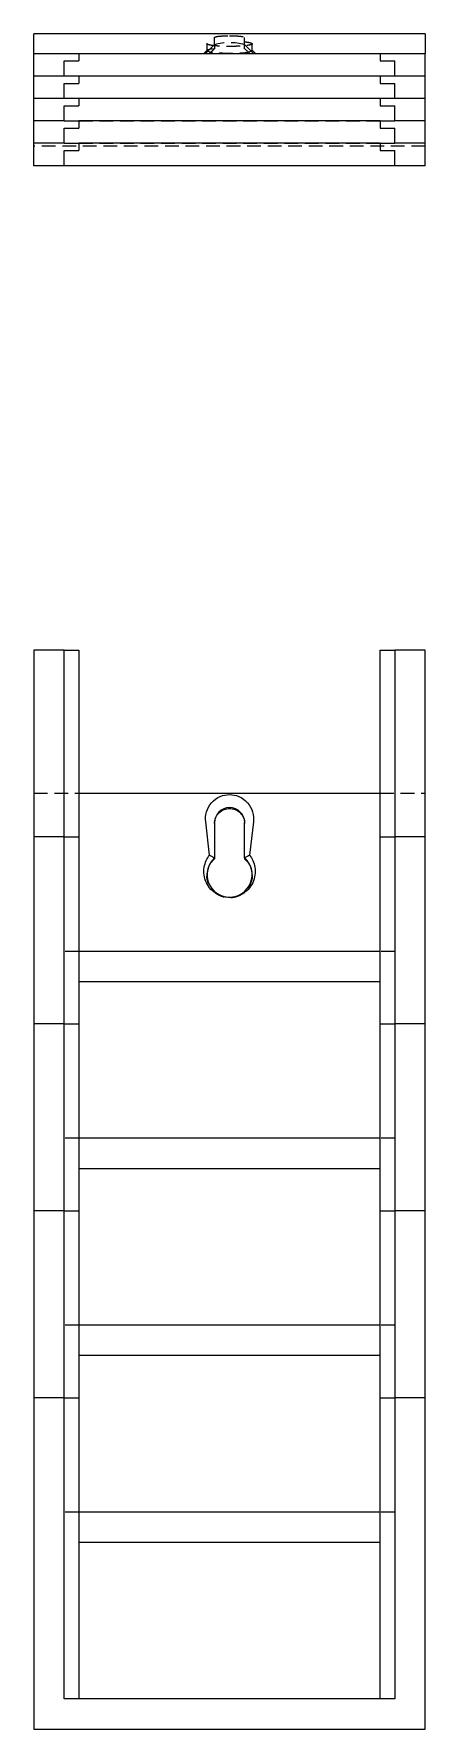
# Model space of a CAD drawing. Header units: millimetres. Extents: x 65 to 229, y 7 to 164.
# Drawn here: x 64.9 to 101.1, y 7 to 164.1 of the extents above.
import ezdxf

# ---------------------------------------------------------------- set-up
doc = ezdxf.new("R2010")
doc.units = ezdxf.units.MM
doc.linetypes.add('HIDDEN', pattern=[1.905, 1.27, -0.635])

msp = doc.modelspace()

# ---------------------------------------------------------------- linework, layer by layer
at = {"color": 7, "linetype": 'Continuous', "lineweight": 25}
for p, q in [((101.15, 164.11), (64.85, 164.11)), ((64.85, 162.3), (64.85, 164.11)), ((101.15, 164.11), (101.15, 162.3)), ((64.85, 162.3), (69.04, 162.3)), ((64.85, 160.2), (64.85, 162.3)), ((69.04, 162.3), (69.04, 161.6)), ((69.04, 162.3), (96.97, 162.3)), ((96.97, 162.3), (96.97, 161.6)), ((96.97, 162.3), (101.15, 162.3)), ((101.15, 160.2), (101.15, 162.3)), ((67.65, 161.6), (69.04, 161.6)), ((67.65, 160.2), (67.65, 161.6)), ((96.97, 161.6), (98.35, 161.6)), ((98.35, 160.2), (98.35, 161.6)), ((67.65, 160.2), (64.85, 160.2)), ((64.85, 158.13), (64.85, 160.2)), ((67.65, 160.22), (69.04, 160.22)), ((67.65, 159.52), (69.04, 159.52)), ((67.65, 158.13), (67.65, 159.52)), ((69.04, 160.22), (69.04, 159.52)), ((96.97, 160.2), (69.04, 160.2)), ((96.97, 160.22), (96.97, 159.52)), ((96.97, 160.22), (98.35, 160.22)), ((96.97, 159.52), (98.35, 159.52)), ((101.15, 160.2), (98.35, 160.2)), ((98.35, 158.13), (98.35, 159.52)), ((101.15, 158.13), (101.15, 160.2)), ((67.65, 158.13), (64.85, 158.13)), ((64.85, 156.05), (64.85, 158.13)), ((67.65, 158.14), (69.04, 158.14)), ((67.65, 157.44), (69.04, 157.44)), ((67.65, 156.05), (67.65, 157.44)), ((69.04, 158.14), (69.04, 157.44)), ((96.97, 158.13), (69.04, 158.13)), ((96.97, 158.14), (98.35, 158.14)), ((96.97, 158.14), (96.97, 157.44)), ((96.97, 157.44), (98.35, 157.44)), ((101.15, 158.13), (98.35, 158.13)), ((98.35, 156.05), (98.35, 157.44)), ((101.15, 156.05), (101.15, 158.13)), ((67.65, 156.05), (64.85, 156.05)), ((64.85, 153.97), (64.85, 156.05)), ((67.65, 156.06), (69.04, 156.06)), ((69.04, 156.06), (69.04, 155.36)), ((96.97, 156.05), (69.04, 156.05)), ((96.97, 156.06), (96.97, 155.36)), ((96.97, 156.06), (98.35, 156.06)), ((101.15, 156.05), (98.35, 156.05)), ((101.15, 153.97), (101.15, 156.05)), ((67.65, 153.97), (64.85, 153.97)), ((64.85, 151.89), (64.85, 153.97)), ((67.65, 155.36), (69.04, 155.36)), ((67.65, 153.97), (67.65, 155.36)), ((67.65, 153.98), (69.04, 153.98)), ((69.04, 153.98), (69.04, 153.29)), ((96.97, 153.97), (69.04, 153.97)), ((96.97, 155.36), (98.35, 155.36)), ((96.97, 153.98), (96.97, 153.29)), ((96.97, 153.98), (98.35, 153.98)), ((98.35, 153.97), (98.35, 155.36)), ((101.15, 153.97), (98.35, 153.97)), ((101.15, 151.89), (101.15, 153.97)), ((67.65, 153.29), (69.04, 153.29)), ((67.65, 151.89), (67.65, 153.29)), ((96.97, 153.29), (98.35, 153.29)), ((98.35, 151.89), (98.35, 153.29)), ((67.65, 151.89), (64.85, 151.89)), ((98.35, 151.89), (67.65, 151.89)), ((101.15, 151.89), (98.35, 151.89)), ((67.65, 107), (64.85, 107)), ((64.85, 107), (64.85, 89.68)), ((67.65, 89.68), (67.65, 107)), ((67.65, 107), (69.04, 107)), ((69.04, 107), (69.04, 89.68)), ((96.97, 89.68), (96.97, 107)), ((96.97, 107), (98.35, 107)), ((98.35, 107), (98.35, 89.68)), ((101.15, 107), (98.35, 107)), ((101.15, 89.68), (101.15, 107)), ((69.04, 93.73), (96.97, 93.73)), ((67.65, 89.68), (64.85, 89.68)), ((64.85, 89.68), (64.85, 72.35)), ((67.65, 72.35), (67.65, 89.68)), ((67.65, 89.68), (69.04, 89.68)), ((69.04, 89.68), (69.04, 72.35)), ((81.14, 87.99), (80.79, 91.1)), ((81.61, 91.01), (81.61, 87.74)), ((84.4, 87.74), (84.4, 91.01)), ((85.22, 91.1), (84.87, 87.99)), ((96.97, 72.35), (96.97, 89.68)), ((96.97, 89.68), (98.35, 89.68)), ((101.15, 89.68), (98.35, 89.68)), ((98.35, 89.68), (98.35, 72.35)), ((101.15, 72.35), (101.15, 89.68)), ((81.61, 87.74), (81.61, 87.67)), ((84.4, 87.74), (84.4, 87.67)), ((96.97, 79.08), (69.04, 79.08)), ((69.04, 76.29), (96.97, 76.29)), ((67.65, 72.35), (64.85, 72.35)), ((64.85, 72.35), (64.85, 55.03)), ((67.65, 55.03), (67.65, 72.35)), ((67.65, 72.35), (69.04, 72.35)), ((69.04, 72.35), (69.04, 55.03)), ((96.97, 55.03), (96.97, 72.35)), ((96.97, 72.35), (98.35, 72.35)), ((101.15, 72.35), (98.35, 72.35)), ((98.35, 72.35), (98.35, 55.03)), ((101.15, 55.03), (101.15, 72.35)), ((96.97, 61.76), (69.04, 61.76)), ((69.04, 58.97), (96.97, 58.97)), ((67.65, 55.03), (64.85, 55.03)), ((64.85, 55.03), (64.85, 37.71)), ((67.65, 37.71), (67.65, 55.03)), ((67.65, 55.03), (69.04, 55.03)), ((69.04, 55.03), (69.04, 37.71)), ((96.97, 37.71), (96.97, 55.03)), ((96.97, 55.03), (98.35, 55.03)), ((101.15, 55.03), (98.35, 55.03)), ((98.35, 55.03), (98.35, 37.71)), ((101.15, 37.71), (101.15, 55.03)), ((96.97, 44.44), (69.04, 44.44)), ((69.04, 41.65), (96.97, 41.65)), ((64.85, 37.71), (64.85, 7)), ((67.65, 37.71), (64.85, 37.71)), ((67.65, 9.79), (67.65, 37.71)), ((67.65, 37.71), (69.04, 37.71)), ((69.04, 37.71), (69.04, 9.79)), ((96.97, 9.79), (96.97, 37.71)), ((96.97, 37.71), (98.35, 37.71)), ((101.15, 37.71), (98.35, 37.71)), ((98.35, 37.71), (98.35, 9.79)), ((101.15, 7), (101.15, 37.71)), ((96.97, 27.11), (69.04, 27.11)), ((69.04, 24.32), (96.97, 24.32)), ((98.35, 9.79), (67.65, 9.79)), ((64.85, 7), (101.15, 7))]:
    msp.add_line(p, q, dxfattribs=at)
at = {"color": 7, "linetype": 'HIDDEN', "lineweight": 18}
for p, q in [((81.61, 163.11), (81.61, 163.77)), ((84.4, 163.11), (84.4, 163.77)), ((80.93, 162.6), (80.61, 162.28)), ((81.62, 163.13), (80.78, 162.3)), ((80.91, 163.2), (80.91, 162.57)), ((81.61, 163.11), (81.61, 162.74)), ((85.24, 162.3), (84.39, 163.13)), ((84.4, 162.74), (84.4, 163.11)), ((85.4, 162.28), (85.09, 162.6)), ((85.1, 162.57), (85.1, 163.2)), ((69.04, 160.22), (96.97, 160.22)), ((69.04, 158.14), (96.97, 158.14)), ((69.04, 156.06), (96.97, 156.06)), ((69.04, 153.98), (96.97, 153.98)), ((101.15, 153.7), (64.85, 153.7)), ((64.85, 93.73), (69.04, 93.73)), ((96.97, 93.73), (101.15, 93.73)), ((80.91, 86.19), (80.91, 86.12)), ((85.1, 86.12), (85.1, 86.19)), ((69.04, 79.08), (67.65, 79.08)), ((98.35, 79.08), (96.97, 79.08)), ((69.04, 61.76), (67.65, 61.76)), ((98.35, 61.76), (96.97, 61.76)), ((69.04, 44.44), (67.65, 44.44)), ((98.35, 44.44), (96.97, 44.44)), ((69.04, 27.11), (67.65, 27.11)), ((98.35, 27.11), (96.97, 27.11))]:
    msp.add_line(p, q, dxfattribs=at)
at = {"color": 7, "linetype": 'HIDDEN', "lineweight": 18, "flags": 128}
msp.add_lwpolyline([(81.61, 162.74), (81.32, 162.71), (81.1, 162.67), (80.96, 162.62), (80.91, 162.57), (80.96, 162.52), (81.09, 162.47), (81.31, 162.43), (81.6, 162.4), (81.96, 162.37), (82.36, 162.35), (82.79, 162.34), (83.23, 162.34), (83.65, 162.35), (84.05, 162.37), (84.41, 162.4), (84.7, 162.43), (84.92, 162.47), (85.06, 162.52), (85.1, 162.57), (85.05, 162.62), (84.92, 162.67), (84.7, 162.71), (84.4, 162.74)], dxfattribs=at)
at = {"color": 7, "linetype": 'HIDDEN', "lineweight": 18}
msp.add_arc((83.01, 158.15), 5.15, 74.2803, 105.7197, dxfattribs=at)
at = {"color": 7, "linetype": 'Continuous', "lineweight": 25}
for centre, radius, start, end in [((83.01, 91), 1.4, 0.2901, 179.7099), ((83.01, 86.19), 2.09, 131.9387, 48.0613)]:
    msp.add_arc(centre, radius, start, end, dxfattribs=at)
at = {"color": 7, "linetype": 'HIDDEN', "lineweight": 18}
for points, knots in [([(81.61, 163.77), (81.61, 163.79), (81.64, 163.82), (81.78, 163.86), (81.88, 163.88), (82.16, 163.91), (82.32, 163.92), (82.66, 163.94), (82.84, 163.94), (83.01, 163.94)], [0, 0, 0, 0, 0.25, 0.25, 0.5, 0.5, 0.75, 0.75, 1, 1, 1, 1]), ([(83.01, 163.94), (83.17, 163.94), (83.35, 163.94), (83.69, 163.92), (83.86, 163.91), (84.13, 163.88), (84.24, 163.86), (84.37, 163.82), (84.4, 163.79), (84.4, 163.77)], [0, 0, 0, 0, 0.25, 0.25, 0.5, 0.5, 0.75, 0.75, 1, 1, 1, 1]), ([(84.4, 163.38), (84.52, 163.37), (84.64, 163.35), (84.85, 163.32), (84.94, 163.29), (85.07, 163.25), (85.11, 163.22), (85.09, 163.16), (85.05, 163.13), (84.88, 163.08), (84.75, 163.06), (84.45, 163.01), (84.27, 163), (83.9, 162.97), (83.71, 162.96), (83.35, 162.95), (83.17, 162.95), (82.84, 162.95), (82.67, 162.95), (82.3, 162.96), (82.11, 162.97), (81.74, 163), (81.56, 163.01), (81.26, 163.06), (81.14, 163.08), (80.96, 163.13), (80.92, 163.16), (80.91, 163.22), (80.94, 163.25), (81.07, 163.29), (81.16, 163.32), (81.37, 163.35), (81.49, 163.37), (81.61, 163.38)], [0, 0, 0, 0, 0.0625, 0.0625, 0.125, 0.125, 0.1875, 0.1875, 0.25, 0.25, 0.3125, 0.3125, 0.375, 0.375, 0.4375, 0.4375, 0.5, 0.5, 0.5625, 0.5625, 0.625, 0.625, 0.6875, 0.6875, 0.75, 0.75, 0.8125, 0.8125, 0.875, 0.875, 0.9375, 0.9375, 1, 1, 1, 1]), ([(81.14, 162.3), (81.22, 162.38), (81.38, 162.52), (81.53, 162.67), (81.61, 162.74)], [0, 0, 0, 0, 0.513694, 1, 1, 1, 1]), ([(85.09, 86.12), (85.1, 86.1), (85.13, 85.85), (84.98, 85.36), (84.64, 84.76), (84.12, 84.32), (83.56, 84.09), (83.01, 84.02), (82.45, 84.09), (81.89, 84.32), (81.37, 84.76), (81.03, 85.36), (80.88, 85.85), (80.92, 86.1), (80.92, 86.12)], [0, 0, 0, 0, 0.007572, 0.116022, 0.224472, 0.327015, 0.419466, 0.5, 0.580534, 0.672985, 0.775528, 0.883978, 0.992428, 1, 1, 1, 1])]:
    msp.add_open_spline(points, degree=3, knots=knots, dxfattribs=at)
msp.add_open_spline([(84.87, 162.3), (84.72, 162.45), (84.56, 162.6), (84.4, 162.74)], degree=3, dxfattribs=at)
at = {"color": 7, "linetype": 'Continuous', "lineweight": 25}
for points, knots in [([(80.79, 91.1), (80.76, 91.38), (80.78, 91.69), (80.96, 92.31), (81.12, 92.61), (81.57, 93.11), (81.84, 93.31), (82.43, 93.56), (82.73, 93.61), (83.28, 93.61), (83.59, 93.56), (84.17, 93.31), (84.45, 93.11), (84.89, 92.61), (85.05, 92.31), (85.23, 91.69), (85.25, 91.38), (85.22, 91.1)], [0, 0, 0, 0, 0.125, 0.125, 0.25, 0.25, 0.375, 0.375, 0.5, 0.5, 0.625, 0.625, 0.75, 0.75, 0.875, 0.875, 1, 1, 1, 1]), ([(81.61, 90.94), (81.61, 91.1), (81.64, 91.28), (81.78, 91.62), (81.88, 91.78), (82.16, 92.05), (82.32, 92.16), (82.66, 92.29), (82.84, 92.32), (83.01, 92.32)], [0, 0, 0, 0, 0.25, 0.25, 0.5, 0.5, 0.75, 0.75, 1, 1, 1, 1]), ([(83.01, 92.32), (83.17, 92.32), (83.35, 92.29), (83.69, 92.16), (83.86, 92.05), (84.13, 91.78), (84.24, 91.62), (84.37, 91.28), (84.4, 91.1), (84.4, 90.94)], [0, 0, 0, 0, 0.25, 0.25, 0.5, 0.5, 0.75, 0.75, 1, 1, 1, 1]), ([(83.01, 84.08), (82.83, 84.08), (82.64, 84.1), (82.24, 84.2), (82.04, 84.28), (81.64, 84.5), (81.45, 84.65), (81.11, 85), (80.97, 85.21), (80.75, 85.67), (80.68, 85.91), (80.61, 86.4), (80.62, 86.64), (80.69, 87.1), (80.76, 87.31), (80.93, 87.68), (81.03, 87.85), (81.14, 87.99)], [0, 0, 0, 0, 0.125, 0.125, 0.25, 0.25, 0.375, 0.375, 0.5, 0.5, 0.625, 0.625, 0.75, 0.75, 0.875, 0.875, 1, 1, 1, 1]), ([(81.14, 87.99), (81.22, 87.95), (81.38, 87.87), (81.53, 87.78), (81.61, 87.74)], [0, 0, 0, 0, 0.513694, 1, 1, 1, 1]), ([(84.87, 87.99), (84.98, 87.85), (85.09, 87.68), (85.26, 87.31), (85.32, 87.1), (85.39, 86.64), (85.4, 86.4), (85.33, 85.91), (85.26, 85.67), (85.04, 85.21), (84.9, 85), (84.56, 84.65), (84.37, 84.5), (83.98, 84.28), (83.77, 84.2), (83.38, 84.1), (83.19, 84.08), (83.01, 84.08)], [0, 0, 0, 0, 0.125, 0.125, 0.25, 0.25, 0.375, 0.375, 0.5, 0.5, 0.625, 0.625, 0.75, 0.75, 0.875, 0.875, 1, 1, 1, 1]), ([(80.92, 86.12), (80.94, 86.32), (80.97, 86.73), (81.23, 87.27), (81.49, 87.54), (81.61, 87.67)], [0, 0, 0, 0, 0.3544257, 0.6994514, 1, 1, 1, 1]), ([(84.4, 87.67), (84.52, 87.54), (84.79, 87.27), (85.05, 86.73), (85.08, 86.32), (85.09, 86.12)], [0, 0, 0, 0, 0.300549, 0.645574, 1, 1, 1, 1])]:
    msp.add_open_spline(points, degree=3, knots=knots, dxfattribs=at)
msp.add_open_spline([(84.87, 87.99), (84.72, 87.91), (84.56, 87.83), (84.4, 87.74)], degree=3, dxfattribs=at)

doc.saveas('drawing.dxf')
